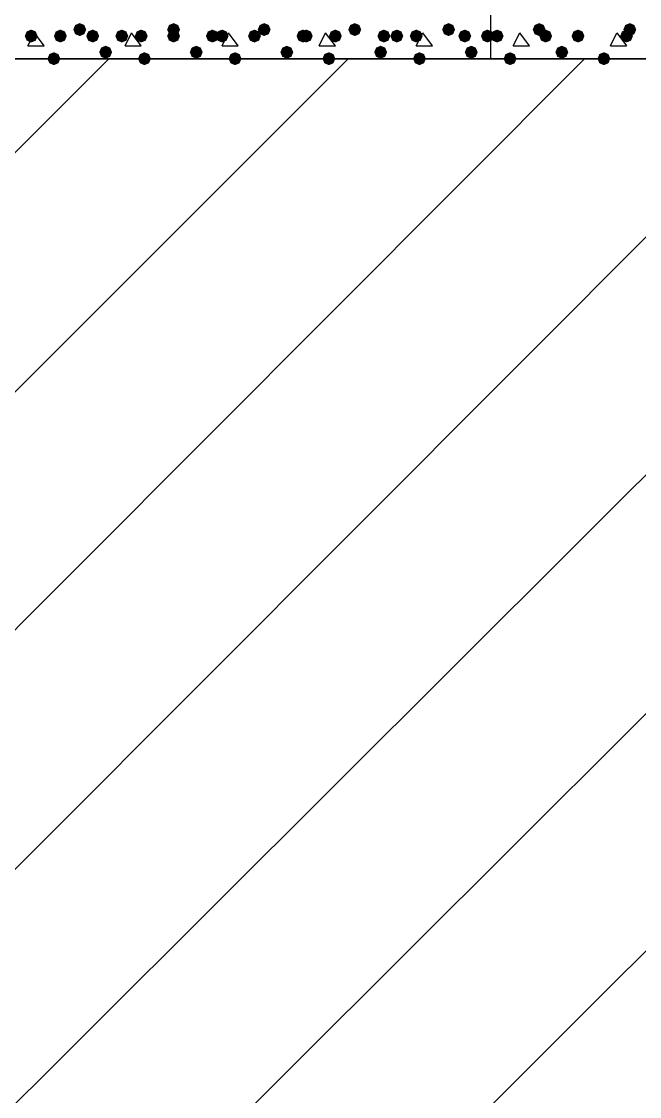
# Model space of a CAD drawing. Header units: millimetres. Extents: x 0 to 420, y 0 to 297.
# Drawn here: x 39.37 to 47.46, y 185.55 to 199.62 of the extents above; entities that cross this region are included whole.
import ezdxf

# ---------------------------------------------------------------- set-up
doc = ezdxf.new("R2010")
doc.units = ezdxf.units.MM
doc.layers.get('0').update_dxf_attribs({"linetype": 'CONTINUOUS'})

msp = doc.modelspace()

# ---------------------------------------------------------------- hatches: boundary and pattern name
at = {"true_color": 0x000008}
for points in [[(40.216667, 199.517), (40.191796, 199.457204), (40.132, 199.432333), (40.072204, 199.457204), (40.047333, 199.517), (40.072204, 199.576796), (40.132, 199.601667), (40.191796, 199.576796)], [(41.444333, 199.517), (41.419462, 199.457204), (41.359667, 199.432333), (41.299871, 199.457204), (41.275, 199.517), (41.299871, 199.576796), (41.359667, 199.601667), (41.419462, 199.576796)], [(42.629667, 199.517), (42.604796, 199.457204), (42.545, 199.432333), (42.485204, 199.457204), (42.460333, 199.517), (42.485204, 199.576796), (42.545, 199.601667), (42.604796, 199.576796)], [(43.815, 199.517), (43.790129, 199.457204), (43.730333, 199.432333), (43.670538, 199.457204), (43.645667, 199.517), (43.670537, 199.576796), (43.730333, 199.601667), (43.790129, 199.576796)], [(45.042667, 199.517), (45.017796, 199.457204), (44.958, 199.432333), (44.898204, 199.457204), (44.873333, 199.517), (44.898204, 199.576796), (44.958, 199.601667), (45.017796, 199.576796)], [(39.581667, 199.432333), (39.556796, 199.372537), (39.497, 199.347667), (39.437204, 199.372537), (39.412333, 199.432333), (39.437204, 199.492129), (39.497, 199.517), (39.556796, 199.492129)], [(39.962667, 199.432333), (39.937796, 199.372537), (39.878, 199.347667), (39.818204, 199.372537), (39.793333, 199.432333), (39.818204, 199.492129), (39.878, 199.517), (39.937796, 199.492129)], [(40.386, 199.432333), (40.361129, 199.372537), (40.301333, 199.347667), (40.241537, 199.372537), (40.216667, 199.432333), (40.241537, 199.492129), (40.301333, 199.517), (40.361129, 199.492129)], [(40.767, 199.432333), (40.742129, 199.372537), (40.682333, 199.347667), (40.622538, 199.372537), (40.597667, 199.432333), (40.622537, 199.492129), (40.682333, 199.517), (40.742129, 199.492129)], [(41.021, 199.432333), (40.996129, 199.372537), (40.936333, 199.347667), (40.876537, 199.372537), (40.851667, 199.432333), (40.876537, 199.492129), (40.936333, 199.517), (40.996129, 199.492129)], [(41.444333, 199.432333), (41.419462, 199.372537), (41.359667, 199.347667), (41.299871, 199.372537), (41.275, 199.432333), (41.299871, 199.492129), (41.359667, 199.517), (41.419462, 199.492129)], [(41.952333, 199.432333), (41.927463, 199.372537), (41.867667, 199.347667), (41.807871, 199.372537), (41.783, 199.432333), (41.807871, 199.492129), (41.867667, 199.517), (41.927462, 199.492129)], [(42.079333, 199.432333), (42.054462, 199.372537), (41.994667, 199.347667), (41.934871, 199.372537), (41.91, 199.432333), (41.934871, 199.492129), (41.994667, 199.517), (42.054462, 199.492129)], [(42.502667, 199.432333), (42.477796, 199.372537), (42.418, 199.347667), (42.358204, 199.372537), (42.333333, 199.432333), (42.358204, 199.492129), (42.418, 199.517), (42.477796, 199.492129)], [(43.137667, 199.432333), (43.112796, 199.372537), (43.053, 199.347667), (42.993204, 199.372537), (42.968333, 199.432333), (42.993204, 199.492129), (43.053, 199.517), (43.112796, 199.492129)], [(43.18, 199.432333), (43.155129, 199.372537), (43.095333, 199.347667), (43.035538, 199.372537), (43.010667, 199.432333), (43.035537, 199.492129), (43.095333, 199.517), (43.155129, 199.492129)], [(43.561, 199.432333), (43.536129, 199.372537), (43.476333, 199.347667), (43.416537, 199.372537), (43.391667, 199.432333), (43.416537, 199.492129), (43.476333, 199.517), (43.536129, 199.492129)], [(44.196, 199.432333), (44.171129, 199.372537), (44.111333, 199.347667), (44.051537, 199.372537), (44.026667, 199.432333), (44.051537, 199.492129), (44.111333, 199.517), (44.171129, 199.492129)], [(44.365333, 199.432333), (44.340463, 199.372537), (44.280667, 199.347667), (44.220871, 199.372537), (44.196, 199.432333), (44.220871, 199.492129), (44.280667, 199.517), (44.340462, 199.492129)], [(44.619333, 199.432333), (44.594462, 199.372537), (44.534667, 199.347667), (44.474871, 199.372537), (44.45, 199.432333), (44.474871, 199.492129), (44.534667, 199.517), (44.594462, 199.492129)], [(45.254333, 199.432333), (45.229462, 199.372537), (45.169667, 199.347667), (45.109871, 199.372537), (45.085, 199.432333), (45.109871, 199.492129), (45.169667, 199.517), (45.229462, 199.492129)], [(45.550667, 199.432333), (45.525796, 199.372537), (45.466, 199.347667), (45.406204, 199.372537), (45.381333, 199.432333), (45.406204, 199.492129), (45.466, 199.517), (45.525796, 199.492129)], [(39.878, 199.136), (39.853129, 199.076204), (39.793333, 199.051333), (39.733537, 199.076204), (39.708667, 199.136), (39.733537, 199.195796), (39.793333, 199.220667), (39.853129, 199.195796)], [(40.555333, 199.220667), (40.530463, 199.160871), (40.470667, 199.136), (40.410871, 199.160871), (40.386, 199.220667), (40.410871, 199.280462), (40.470667, 199.305333), (40.530462, 199.280463)], [(41.063333, 199.136), (41.038463, 199.076204), (40.978667, 199.051333), (40.918871, 199.076204), (40.894, 199.136), (40.918871, 199.195796), (40.978667, 199.220667), (41.038462, 199.195796)], [(41.740667, 199.220667), (41.715796, 199.160871), (41.656, 199.136), (41.596204, 199.160871), (41.571333, 199.220667), (41.596204, 199.280462), (41.656, 199.305333), (41.715796, 199.280463)], [(42.248667, 199.136), (42.223796, 199.076204), (42.164, 199.051333), (42.104204, 199.076204), (42.079333, 199.136), (42.104204, 199.195796), (42.164, 199.220667), (42.223796, 199.195796)], [(42.926, 199.220667), (42.901129, 199.160871), (42.841333, 199.136), (42.781537, 199.160871), (42.756667, 199.220667), (42.781537, 199.280462), (42.841333, 199.305333), (42.901129, 199.280463)], [(43.476333, 199.136), (43.451462, 199.076204), (43.391667, 199.051333), (43.331871, 199.076204), (43.307, 199.136), (43.331871, 199.195796), (43.391667, 199.220667), (43.451462, 199.195796)], [(44.153667, 199.220667), (44.128796, 199.160871), (44.069, 199.136), (44.009204, 199.160871), (43.984333, 199.220667), (44.009204, 199.280462), (44.069, 199.305333), (44.128796, 199.280463)], [(44.661667, 199.136), (44.636796, 199.076204), (44.577, 199.051333), (44.517204, 199.076204), (44.492333, 199.136), (44.517204, 199.195796), (44.577, 199.220667), (44.636796, 199.195796)], [(45.339, 199.220667), (45.314129, 199.160871), (45.254333, 199.136), (45.194538, 199.160871), (45.169667, 199.220667), (45.194537, 199.280462), (45.254333, 199.305333), (45.314129, 199.280463)]]:
    msp.add_hatch(color=0, dxfattribs=at).paths.add_polyline_path(points, flags=0)
at = {"true_color": 0x000007}
for points in [[(46.228, 199.517), (46.203129, 199.457204), (46.143333, 199.432333), (46.083537, 199.457204), (46.058667, 199.517), (46.083537, 199.576796), (46.143333, 199.601667), (46.203129, 199.576796)], [(47.413333, 199.517), (47.388463, 199.457204), (47.328667, 199.432333), (47.268871, 199.457204), (47.244, 199.517), (47.268871, 199.576796), (47.328667, 199.601667), (47.388462, 199.576796)], [(45.677667, 199.432333), (45.652796, 199.372537), (45.593, 199.347667), (45.533204, 199.372537), (45.508333, 199.432333), (45.533204, 199.492129), (45.593, 199.517), (45.652796, 199.492129)], [(46.312667, 199.432333), (46.287796, 199.372537), (46.228, 199.347667), (46.168204, 199.372537), (46.143333, 199.432333), (46.168204, 199.492129), (46.228, 199.517), (46.287796, 199.492129)], [(46.736, 199.432333), (46.711129, 199.372537), (46.651333, 199.347667), (46.591537, 199.372537), (46.566667, 199.432333), (46.591537, 199.492129), (46.651333, 199.517), (46.711129, 199.492129)], [(46.736, 199.432333), (46.711129, 199.372537), (46.651333, 199.347667), (46.591537, 199.372537), (46.566667, 199.432333), (46.591537, 199.492129), (46.651333, 199.517), (46.711129, 199.492129)], [(47.371, 199.432333), (47.346129, 199.372537), (47.286333, 199.347667), (47.226537, 199.372537), (47.201667, 199.432333), (47.226537, 199.492129), (47.286333, 199.517), (47.346129, 199.492129)], [(45.847, 199.136), (45.822129, 199.076204), (45.762333, 199.051333), (45.702538, 199.076204), (45.677667, 199.136), (45.702537, 199.195796), (45.762333, 199.220667), (45.822129, 199.195796)], [(46.524333, 199.220667), (46.499462, 199.160871), (46.439667, 199.136), (46.379871, 199.160871), (46.355, 199.220667), (46.379871, 199.280462), (46.439667, 199.305333), (46.499462, 199.280463)], [(47.074667, 199.136), (47.049796, 199.076204), (46.99, 199.051333), (46.930204, 199.076204), (46.905333, 199.136), (46.930204, 199.195796), (46.99, 199.220667), (47.049796, 199.195796)]]:
    msp.add_hatch(color=0, dxfattribs=at).paths.add_polyline_path(points, flags=0)

# ---------------------------------------------------------------- linework, layer by layer
at = {"color": 0, "true_color": 0x0000fd}
msp.add_lwpolyline([(33.528, 180.086), (377.486333, 180.086), (377.486333, 199.136), (215.053333, 199.136), (215.053333, 220.345), (195.961, 220.345), (195.961, 199.136), (33.528, 199.136)], close=True, dxfattribs=at)
at = {"color": 0, "true_color": 0x000007}
for points in [[(33.528002, 199.135999), (195.961001, 199.135999), (195.961001, 220.344999), (215.053334, 220.344999), (215.053334, 199.135999), (377.486334, 199.135999), (377.486334, 180.085999), (33.528002, 180.085999)], [(45.508333, 201.252667), (45.508333, 199.136), (47.625, 199.136), (47.625, 201.252667)]]:
    msp.add_lwpolyline(points, close=True, dxfattribs=at)
at = {"color": 0, "true_color": 0x000008}
for points in [[(39.454667, 199.305333), (39.539333, 199.474667)], [(39.666333, 199.305333), (39.539333, 199.474667)], [(40.724667, 199.305333), (40.809333, 199.474667)], [(40.936333, 199.305333), (40.809333, 199.474667)], [(41.994667, 199.305333), (42.079333, 199.474667)], [(42.206333, 199.305333), (42.079333, 199.474667)], [(43.264667, 199.305333), (43.349333, 199.474667)], [(43.476333, 199.305333), (43.349333, 199.474667)], [(44.534667, 199.305333), (44.619333, 199.474667)], [(44.746333, 199.305333), (44.619333, 199.474667)], [(39.454667, 199.305333), (39.666333, 199.305333)], [(40.724667, 199.305333), (40.936333, 199.305333)], [(41.994667, 199.305333), (42.206333, 199.305333)], [(43.264667, 199.305333), (43.476333, 199.305333)], [(44.534667, 199.305333), (44.746333, 199.305333)]]:
    msp.add_lwpolyline(points, dxfattribs=at)
at = {"color": 0, "true_color": 0x000007}
for points in [[(45.804667, 199.305333), (45.889333, 199.474667)], [(46.016333, 199.305333), (45.889333, 199.474667)], [(47.074667, 199.305333), (47.159333, 199.474667), (47.286333, 199.305333)], [(45.804667, 199.305333), (46.016333, 199.305333)], [(47.074667, 199.305333), (47.286333, 199.305333)], [(33.528, 199.136), (45.508333, 199.136)]]:
    msp.add_lwpolyline(points, dxfattribs=at)
at = {"color": 0, "true_color": 0x000002}
for points in [[(33.528, 192.151), (40.513, 199.136)], [(33.528, 189.018333), (43.645667, 199.136)], [(33.528, 185.885667), (46.736, 199.136)], [(33.528, 182.753), (49.868667, 199.136)], [(33.909, 180.086), (53.001333, 199.136)], [(37.041667, 180.086), (56.134, 199.136)], [(40.174333, 180.086), (59.224333, 199.136)]]:
    msp.add_lwpolyline(points, dxfattribs=at)

doc.saveas('drawing.dxf')
